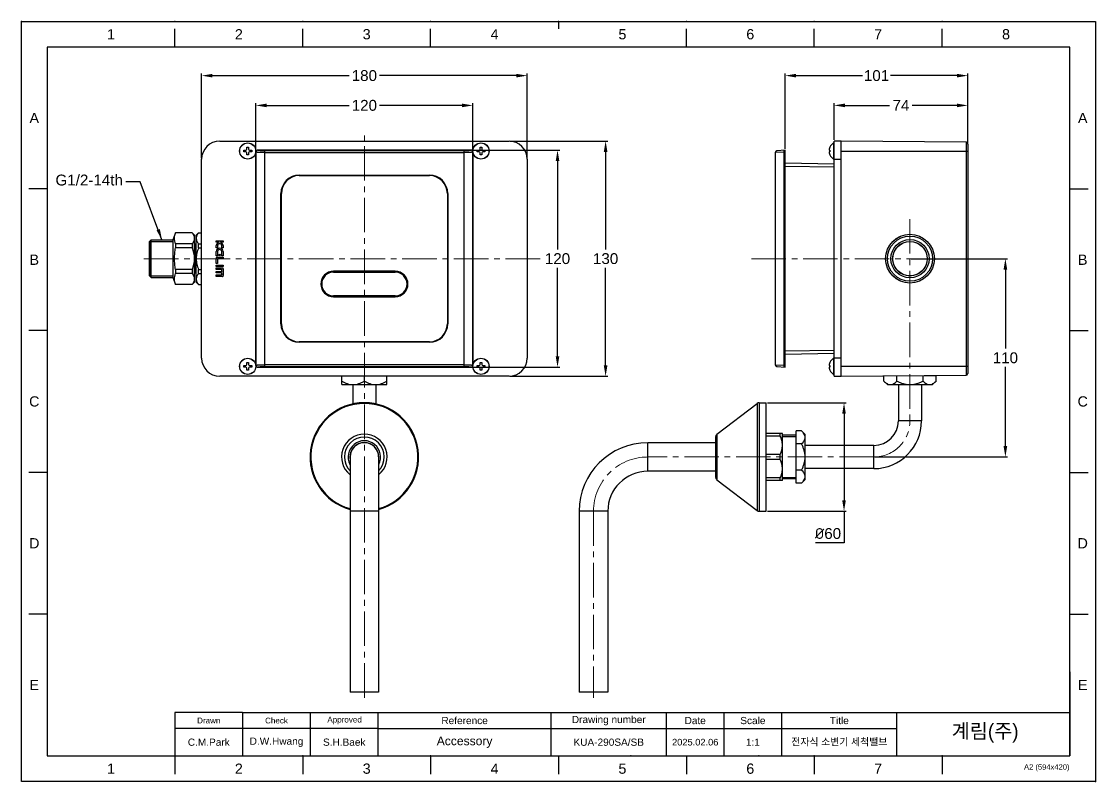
# Model space of a CAD drawing. Header units: millimetres. Extents: x 3319 to 3913, y 1412 to 1832.
import ezdxf

# ---------------------------------------------------------------- set-up
doc = ezdxf.new("R2010")
doc.units = ezdxf.units.MM
doc.linetypes.add('CENTER2', pattern=[28.575, 19.05, -3.175, 3.175, -3.175])
doc.linetypes.add('CENTERX2', pattern=[20.32, 12.7, -2.54, 2.54, -2.54])
doc.layers.add('Cneter', color=1, linetype='CENTER2', lineweight=13)
doc.layers.add('TEXT', color=2, linetype='Continuous', lineweight=13)
for name, color, linetype in [('DIM', 3, 'Continuous'), ('FORM', 7, 'Continuous'), ('MEMBER', 7, 'Continuous')]:
    doc.layers.add(name, color=color, linetype=linetype)
doc.styles.get("Standard").update_dxf_attribs({"font": 'arial.ttf'})
doc.dimstyles.new('ISO-25', dxfattribs={"dimtxt": 6, "dimasz": 6, "dimexe": 1.25, "dimexo": 0.625, "dimgap": 2, "dimtad": 1, "dimtih": 1, "dimtoh": 1, "dimdec": 1, "dimdsep": 46, "dimtxsty": 'Standard', "dimcen": 0, "dimclrd": 3, "dimclre": 3, "dimclrt": 4, "dimadec": 0, "dimazin": 0, "dimtfac": 1, "dimtdec": 1, "dimtmove": 0, "dimatfit": 3, "dimfxl": 1, "dimarcsym": 0})

# ---------------------------------------------------------------- blocks, each defined once
blk = doc.blocks.new('*D38')
at = {"layer": 'Defpoints', "color": 0, "transparency": 16777216}
for p in [(3418.26, 1802.56), (3418.26, 1756.42), (3598.26, 1756.42)]:
    blk.add_point(p, dxfattribs=at)
at = {"layer": 'DIM', "color": 3, "lineweight": -2, "transparency": 16777216}
for p, q in [((3418.26, 1757.05), (3418.26, 1803.81)), ((3424.26, 1802.56), (3499.93, 1802.56)), ((3592.26, 1802.56), (3516.6, 1802.56)), ((3598.26, 1757.05), (3598.26, 1803.81))]:
    blk.add_line(p, q, dxfattribs=at)
at = {"layer": 'DIM', "color": 3, "transparency": 16777216}
for points in [[(3424.26, 1803.56), (3424.26, 1801.56), (3418.26, 1802.56)], [(3592.26, 1803.56), (3592.26, 1801.56), (3598.26, 1802.56)]]:
    blk.add_solid(points, dxfattribs=at)
at = {"layer": 'DIM', "color": 4, "transparency": 16777216, "insert": (3508.26, 1802.56), "char_height": 6, "attachment_point": 5}
blk.add_mtext('180', dxfattribs=at)
blk = doc.blocks.new('*D39')
at = {"layer": 'Defpoints', "color": 0, "transparency": 16777216}
for p in [(3588.26, 1766.42), (3588.26, 1636.42), (3641.68, 1636.42)]:
    blk.add_point(p, dxfattribs=at)
at = {"layer": 'DIM', "color": 3, "lineweight": -2, "transparency": 16777216}
for p, q in [((3588.89, 1766.42), (3642.93, 1766.42)), ((3641.68, 1760.42), (3641.68, 1706.49)), ((3641.68, 1642.42), (3641.68, 1696.36)), ((3588.89, 1636.42), (3642.93, 1636.42))]:
    blk.add_line(p, q, dxfattribs=at)
at = {"layer": 'DIM', "color": 3, "transparency": 16777216}
for points in [[(3640.68, 1760.42), (3642.68, 1760.42), (3641.68, 1766.42)], [(3640.68, 1642.42), (3642.68, 1642.42), (3641.68, 1636.42)]]:
    blk.add_solid(points, dxfattribs=at)
at = {"layer": 'DIM', "color": 4, "transparency": 16777216, "insert": (3641.68, 1701.42), "char_height": 6, "attachment_point": 5}
blk.add_mtext('130', dxfattribs=at)
blk = doc.blocks.new('*D40')
at = {"layer": 'Defpoints', "color": 0, "transparency": 16777216}
for p in [(3567.26, 1761.42), (3567.26, 1641.42), (3615.08, 1641.42)]:
    blk.add_point(p, dxfattribs=at)
at = {"layer": 'DIM', "color": 3, "lineweight": -2, "transparency": 16777216}
for p, q in [((3567.88, 1761.42), (3616.33, 1761.42)), ((3615.08, 1755.42), (3615.08, 1706.49)), ((3615.08, 1647.42), (3615.08, 1696.36)), ((3567.88, 1641.42), (3616.33, 1641.42))]:
    blk.add_line(p, q, dxfattribs=at)
at = {"layer": 'DIM', "color": 3, "transparency": 16777216}
for points in [[(3614.08, 1755.42), (3616.08, 1755.42), (3615.08, 1761.42)], [(3614.08, 1647.42), (3616.08, 1647.42), (3615.08, 1641.42)]]:
    blk.add_solid(points, dxfattribs=at)
at = {"layer": 'DIM', "color": 4, "transparency": 16777216, "insert": (3615.08, 1701.42), "char_height": 6, "attachment_point": 5}
blk.add_mtext('120', dxfattribs=at)
blk = doc.blocks.new('*D41')
at = {"layer": 'Defpoints', "color": 0, "transparency": 16777216}
for p in [(3809.99, 1701.42), (3789.99, 1591.82), (3862.74, 1591.82)]:
    blk.add_point(p, dxfattribs=at)
at = {"layer": 'DIM', "color": 3, "lineweight": -2, "transparency": 16777216}
for p, q in [((3810.61, 1701.42), (3863.99, 1701.42)), ((3862.74, 1695.42), (3862.74, 1651.69)), ((3862.74, 1597.82), (3862.74, 1641.56)), ((3790.61, 1591.82), (3863.99, 1591.82))]:
    blk.add_line(p, q, dxfattribs=at)
at = {"layer": 'DIM', "color": 3, "transparency": 16777216}
for points in [[(3861.74, 1695.42), (3863.74, 1695.42), (3862.74, 1701.42)], [(3861.74, 1597.82), (3863.74, 1597.82), (3862.74, 1591.82)]]:
    blk.add_solid(points, dxfattribs=at)
at = {"layer": 'DIM', "color": 4, "transparency": 16777216, "insert": (3862.74, 1646.62), "char_height": 6, "attachment_point": 5}
blk.add_mtext('110', dxfattribs=at)
blk = doc.blocks.new('*D42')
at = {"layer": 'Defpoints', "color": 0, "transparency": 16777216}
for p in [(3448.26, 1786.12), (3448.26, 1701.42), (3568.25, 1701.42)]:
    blk.add_point(p, dxfattribs=at)
at = {"layer": 'DIM', "color": 3, "lineweight": -2, "transparency": 16777216}
for p, q in [((3448.26, 1702.05), (3448.26, 1787.37)), ((3454.26, 1786.12), (3499.92, 1786.12)), ((3562.25, 1786.12), (3516.59, 1786.12)), ((3568.25, 1702.05), (3568.25, 1787.37))]:
    blk.add_line(p, q, dxfattribs=at)
at = {"layer": 'DIM', "color": 3, "transparency": 16777216}
for points in [[(3454.26, 1787.12), (3454.26, 1785.12), (3448.26, 1786.12)], [(3562.25, 1787.12), (3562.25, 1785.12), (3568.25, 1786.12)]]:
    blk.add_solid(points, dxfattribs=at)
at = {"layer": 'DIM', "color": 4, "transparency": 16777216, "insert": (3508.26, 1786.12), "char_height": 6, "attachment_point": 5}
blk.add_mtext('120', dxfattribs=at)
blk = doc.blocks.new('*D43')
at = {"layer": 'Defpoints', "color": 0, "transparency": 16777216}
for p in [(3730.49, 1621.82), (3730.49, 1561.82), (3773.52, 1561.82)]:
    blk.add_point(p, dxfattribs=at)
at = {"layer": 'DIM', "color": 3, "lineweight": -2, "transparency": 16777216}
for p, q in [((3731.11, 1621.82), (3774.77, 1621.82)), ((3773.52, 1615.82), (3773.52, 1567.82)), ((3731.11, 1561.82), (3774.77, 1561.82)), ((3773.52, 1561.82), (3773.52, 1544.43)), ((3773.52, 1544.43), (3757.79, 1544.43))]:
    blk.add_line(p, q, dxfattribs=at)
at = {"layer": 'DIM', "color": 3, "transparency": 16777216}
for points in [[(3772.52, 1615.82), (3774.52, 1615.82), (3773.52, 1621.82)], [(3772.52, 1567.82), (3774.52, 1567.82), (3773.52, 1561.82)]]:
    blk.add_solid(points, dxfattribs=at)
at = {"layer": 'DIM', "color": 4, "transparency": 16777216, "insert": (3764.65, 1549.49), "char_height": 6, "attachment_point": 5}
blk.add_mtext('{\\fISOCPEUR|b0|i0|c0|p34;%%C}60', dxfattribs=at)
blk = doc.blocks.new('*D36')
at = {"layer": 'Defpoints', "color": 0, "transparency": 16777216}
for p in [(3841.99, 1786.12), (3767.99, 1766.42), (3841.99, 1764.82)]:
    blk.add_point(p, dxfattribs=at)
at = {"layer": 'DIM', "color": 3, "lineweight": -2, "transparency": 16777216}
for p, q in [((3767.99, 1767.05), (3767.99, 1787.37)), ((3773.99, 1786.12), (3798.73, 1786.12)), ((3835.99, 1786.12), (3811.25, 1786.12)), ((3841.99, 1765.45), (3841.99, 1787.37))]:
    blk.add_line(p, q, dxfattribs=at)
at = {"layer": 'DIM', "color": 3, "transparency": 16777216}
for points in [[(3773.99, 1787.12), (3773.99, 1785.12), (3767.99, 1786.12)], [(3835.99, 1787.12), (3835.99, 1785.12), (3841.99, 1786.12)]]:
    blk.add_solid(points, dxfattribs=at)
at = {"layer": 'DIM', "color": 4, "transparency": 16777216, "insert": (3804.99, 1786.12), "char_height": 6, "attachment_point": 5}
blk.add_mtext('74', dxfattribs=at)
blk = doc.blocks.new('*D37')
at = {"layer": 'Defpoints', "color": 0, "transparency": 16777216}
for p in [(3740.99, 1802.56), (3841.99, 1765.45), (3740.99, 1761.42)]:
    blk.add_point(p, dxfattribs=at)
at = {"layer": 'DIM', "color": 3, "lineweight": -2, "transparency": 16777216}
for p, q in [((3740.99, 1762.05), (3740.99, 1803.81)), ((3746.99, 1802.56), (3783.72, 1802.56)), ((3835.99, 1802.56), (3799.26, 1802.56)), ((3841.99, 1766.07), (3841.99, 1803.81))]:
    blk.add_line(p, q, dxfattribs=at)
at = {"layer": 'DIM', "color": 3, "transparency": 16777216}
for points in [[(3746.99, 1803.56), (3746.99, 1801.56), (3740.99, 1802.56)], [(3835.99, 1803.56), (3835.99, 1801.56), (3841.99, 1802.56)]]:
    blk.add_solid(points, dxfattribs=at)
at = {"layer": 'DIM', "color": 4, "transparency": 16777216, "insert": (3791.49, 1802.56), "char_height": 6, "attachment_point": 5}
blk.add_mtext('101', dxfattribs=at)

msp = doc.modelspace()

# ---------------------------------------------------------------- linework, layer by layer
at = {"color": 7, "linetype": 'Continuous'}
for p, q in [((3428.26, 1766.42), (3588.26, 1766.42)), ((3767.99, 1636.42), (3767.99, 1766.42)), ((3771.99, 1766.35), (3767.99, 1766.42)), ((3771.99, 1636.42), (3771.99, 1766.42)), ((3841, 1765.82), (3771.99, 1766.42)), ((3841, 1765.82), (3841, 1637.02)), ((3841.99, 1764.82), (3841.99, 1638.02)), ((3448.26, 1642.42), (3448.26, 1760.42)), ((3448.27, 1760.37), (3448.26, 1760.42)), ((3448.27, 1760.37), (3448.27, 1642.48)), ((3449.27, 1761.37), (3449.27, 1761.42)), ((3567.26, 1761.42), (3449.27, 1761.42)), ((3453.27, 1641.82), (3453.27, 1761.02)), ((3563.25, 1761.02), (3453.27, 1761.02)), ((3453.27, 1760.03), (3563.25, 1760.03)), ((3563.25, 1761.02), (3563.25, 1641.82)), ((3567.26, 1761.42), (3567.26, 1761.37)), ((3568.26, 1760.42), (3568.25, 1760.37)), ((3568.25, 1642.48), (3568.25, 1760.37)), ((3568.26, 1760.42), (3568.26, 1642.42)), ((3740.4, 1760.37), (3735.49, 1760.03)), ((3735.49, 1760.03), (3735.49, 1642.82)), ((3740.99, 1761.42), (3736.4, 1761.02)), ((3740.99, 1760.42), (3740.4, 1760.37)), ((3740.4, 1642.48), (3740.4, 1760.37)), ((3740.99, 1641.42), (3740.99, 1761.42)), ((3771.99, 1760.92), (3841.99, 1760.92)), ((3418.26, 1646.42), (3418.26, 1756.42)), ((3598.26, 1756.42), (3598.26, 1646.42)), ((3740.99, 1754.37), (3767.99, 1753.9)), ((3767.99, 1751.9), (3740.99, 1752.37)), ((3767.99, 1756.42), (3771.99, 1756.42)), ((3472.26, 1747.52), (3472.26, 1747.55)), ((3472.26, 1747.55), (3544.26, 1747.55)), ((3472.26, 1747.52), (3544.26, 1747.52)), ((3544.26, 1747.55), (3544.26, 1747.52)), ((3462.13, 1665.42), (3462.13, 1737.42)), ((3462.13, 1737.42), (3462.16, 1737.42)), ((3462.16, 1665.42), (3462.16, 1737.42)), ((3554.36, 1737.42), (3554.36, 1665.42)), ((3554.36, 1737.42), (3554.4, 1737.42)), ((3554.4, 1737.42), (3554.4, 1665.42)), ((3426.27, 1710.5), (3426.27, 1711.24)), ((3426.27, 1711.24), (3430.26, 1711.24)), ((3430.26, 1711.24), (3430.26, 1710.5)), ((3427.99, 1710.5), (3426.27, 1710.5)), ((3426.27, 1707.46), (3426.27, 1708.66)), ((3427.12, 1707.46), (3426.27, 1707.46)), ((3426.27, 1703.01), (3426.27, 1705.37)), ((3427.12, 1708.6), (3427.12, 1707.46)), ((3427.12, 1705.34), (3427.12, 1703.01)), ((3430.26, 1710.5), (3428.54, 1710.5)), ((3429.41, 1707.46), (3429.41, 1708.6)), ((3430.26, 1707.46), (3429.41, 1707.46)), ((3429.41, 1703.01), (3429.41, 1705.34)), ((3430.26, 1708.66), (3430.26, 1707.46)), ((3430.26, 1705.37), (3430.26, 1703.01)), ((3427.12, 1703.01), (3426.27, 1703.01)), ((3426.27, 1698.7), (3426.27, 1701.56)), ((3427.06, 1698.7), (3426.27, 1698.7)), ((3426.96, 1702.25), (3430.26, 1702.25)), ((3427.06, 1701.45), (3427.06, 1698.7)), ((3430.26, 1701.45), (3427.06, 1701.45)), ((3430.26, 1703.01), (3429.41, 1703.01)), ((3430.26, 1702.25), (3430.26, 1701.45)), ((3426.27, 1697.13), (3426.27, 1697.88)), ((3426.27, 1697.88), (3430.26, 1697.88)), ((3430.26, 1697.13), (3426.27, 1697.13)), ((3426.27, 1695.46), (3426.27, 1696.3)), ((3426.27, 1696.3), (3429.8, 1696.3)), ((3429.3, 1695.46), (3426.27, 1695.46)), ((3426.27, 1693.55), (3426.27, 1694.39)), ((3426.27, 1694.39), (3429.3, 1694.39)), ((3429.3, 1693.55), (3426.27, 1693.55)), ((3429.48, 1694.58), (3429.48, 1695.27)), ((3429.48, 1692.63), (3429.48, 1693.37)), ((3430.26, 1697.88), (3430.26, 1697.13)), ((3430.26, 1695.84), (3430.26, 1692.07)), ((3491.26, 1694.01), (3491.26, 1694.32)), ((3491.26, 1694.32), (3525.26, 1694.32)), ((3525.26, 1694.31), (3491.26, 1694.31)), ((3491.26, 1694.01), (3525.26, 1694.01)), ((3525.26, 1694.32), (3525.26, 1694.01)), ((3426.27, 1691.6), (3426.27, 1692.44)), ((3426.27, 1692.44), (3429.3, 1692.44)), ((3429.8, 1691.6), (3426.27, 1691.6)), ((3491.26, 1680.52), (3491.26, 1680.83)), ((3525.26, 1680.83), (3491.26, 1680.83)), ((3491.26, 1680.53), (3525.26, 1680.53)), ((3525.26, 1680.52), (3491.26, 1680.52)), ((3525.26, 1680.83), (3525.26, 1680.52)), ((3462.16, 1665.42), (3462.13, 1665.42)), ((3554.4, 1665.42), (3554.36, 1665.42)), ((3472.26, 1655.29), (3472.26, 1655.32)), ((3544.26, 1655.32), (3472.26, 1655.32)), ((3544.26, 1655.29), (3472.26, 1655.29)), ((3544.26, 1655.32), (3544.26, 1655.29)), ((3740.99, 1650.47), (3767.99, 1650.95)), ((3767.99, 1648.95), (3740.99, 1648.48)), ((3771.99, 1646.42), (3767.99, 1646.42)), ((3448.26, 1642.42), (3448.27, 1642.48)), ((3449.27, 1641.42), (3449.27, 1641.48)), ((3449.27, 1641.42), (3567.26, 1641.42)), ((3563.25, 1642.82), (3453.27, 1642.82)), ((3453.27, 1641.82), (3563.25, 1641.82)), ((3567.26, 1641.48), (3567.26, 1641.42)), ((3568.25, 1642.48), (3568.26, 1642.42)), ((3735.49, 1642.82), (3740.4, 1642.48)), ((3736.4, 1641.82), (3740.99, 1641.42)), ((3740.4, 1642.48), (3740.99, 1642.42)), ((3841.99, 1641.92), (3771.99, 1641.92)), ((3588.26, 1636.42), (3428.26, 1636.42)), ((3767.99, 1636.42), (3771.99, 1636.49)), ((3771.99, 1636.42), (3841, 1637.02))]:
    msp.add_line(p, q, dxfattribs=at)
for centre, radius in [((3809.99, 1701.42), 13.5), ((3809.99, 1701.42), 13.48), ((3809.99, 1701.42), 12.48), ((3809.99, 1701.42), 10.58), ((3809.99, 1701.42), 9.58), ((3809.99, 1701.42), 9.5), ((3428.28, 1703.47), 0.461)]:
    msp.add_circle(centre, radius, dxfattribs=at)
for centre, radius, start, end in [((3428.26, 1756.42), 10, 90, 180), ((3588.26, 1756.42), 10, 0, 90), ((3840.99, 1764.82), 1, 0, 89.5), ((3736.49, 1760.03), 1, 95, 180), ((3472.26, 1737.42), 10.13, 90, 180), ((3472.26, 1737.42), 10.1, 90, 180), ((3544.26, 1737.42), 10.13, 0, 90), ((3544.26, 1737.42), 10.1, 0, 90), ((3428.27, 1708.52), 2, 98.05857, 175.97307), ((3428.26, 1705.23), 2, 90.00491, 176.01102), ((3428.26, 1708.52), 1.15, 4.03009, 175.96995), ((3428.26, 1705.26), 1.15, 3.95309, 176.04696), ((3428.26, 1705.23), 2, 3.93663, 90.01288), ((3428.26, 1708.52), 2, 3.97404, 81.95414), ((3429.8, 1695.83), 0.465, 45.55527, 90.00918), ((3491.26, 1687.42), 6.9, 90, 270), ((3491.26, 1687.42), 6.89, 90, 270), ((3491.26, 1687.42), 6.59, 90, 270), ((3525.26, 1687.42), 6.9, 270, 90), ((3525.26, 1687.42), 6.89, 270, 90), ((3525.26, 1687.42), 6.59, 270, 90), ((3472.26, 1665.42), 10.13, 180, 270), ((3472.26, 1665.42), 10.1, 180, 270), ((3544.26, 1665.42), 10.13, 270, 0), ((3544.26, 1665.42), 10.1, 270, 0), ((3428.26, 1646.42), 10, 180, 270), ((3588.26, 1646.42), 10, 270, 0), ((3736.49, 1642.82), 1, 180, 265), ((3840.99, 1638.02), 1, 270.5, 0)]:
    msp.add_arc(centre, radius, start, end, dxfattribs=at)
for centre, major_axis, start_param, end_param in [((3449.26, 1760.42), (0.196, -0.985), 2.945425, 4.5147), ((3567.26, 1760.42), (0.196, 0.985), -1.373108, 0.196167), ((3449.26, 1642.43), (-0.196, -0.985), -1.373108, 0.196167), ((3567.26, 1642.43), (-0.196, 0.985), 2.945425, 4.5147)]:
    msp.add_ellipse(centre, major_axis=major_axis, ratio=0.996044, start_param=start_param, end_param=end_param, dxfattribs=at)
for points, knots in [([(3449.27, 1761.37), (3449.15, 1761.37), (3448.89, 1761.32), (3448.55, 1761.09), (3448.32, 1760.75), (3448.27, 1760.49), (3448.27, 1760.37)], [0, 0, 0, 0, 0.240484, 0.500596, 0.760332, 1, 1, 1, 1]), ([(3453.27, 1760.03), (3452.95, 1760.03), (3452.32, 1760.03), (3451.4, 1760.05), (3450.56, 1760.08), (3449.81, 1760.12), (3449.27, 1760.16), (3448.91, 1760.2), (3448.7, 1760.23), (3448.53, 1760.26), (3448.4, 1760.3), (3448.32, 1760.32), (3448.28, 1760.35), (3448.27, 1760.37)], [0, 0, 0, 0, 0.191712, 0.375935, 0.546284, 0.696372, 0.819906, 0.87045, 0.913053, 0.947428, 0.973318, 0.990618, 1, 1, 1, 1]), ([(3453.27, 1761.02), (3453.02, 1761.02), (3452.51, 1761.03), (3451.77, 1761.04), (3451.09, 1761.08), (3450.5, 1761.12), (3450, 1761.17), (3449.67, 1761.22), (3449.47, 1761.26), (3449.37, 1761.29), (3449.3, 1761.32), (3449.27, 1761.35), (3449.27, 1761.37)], [0, 0, 0, 0, 0.191484, 0.375855, 0.545907, 0.695457, 0.818926, 0.911853, 0.946037, 0.971873, 0.989497, 1, 1, 1, 1]), ([(3567.26, 1761.37), (3567.26, 1761.35), (3567.23, 1761.32), (3567.16, 1761.29), (3567.06, 1761.26), (3566.86, 1761.22), (3566.52, 1761.17), (3566.03, 1761.12), (3565.44, 1761.08), (3564.76, 1761.04), (3564.02, 1761.03), (3563.51, 1761.02), (3563.25, 1761.02)], [0, 0, 0, 0, 0.010503, 0.028127, 0.053963, 0.088146, 0.181074, 0.304543, 0.454093, 0.624146, 0.808516, 1, 1, 1, 1]), ([(3568.25, 1760.37), (3568.25, 1760.35), (3568.21, 1760.32), (3568.13, 1760.3), (3568, 1760.26), (3567.83, 1760.23), (3567.62, 1760.2), (3567.26, 1760.16), (3566.71, 1760.12), (3565.97, 1760.08), (3565.12, 1760.05), (3564.21, 1760.03), (3563.58, 1760.03), (3563.25, 1760.03)], [0, 0, 0, 0, 0.009382, 0.026682, 0.052572, 0.086947, 0.12955, 0.180094, 0.303628, 0.453716, 0.624065, 0.808288, 1, 1, 1, 1]), ([(3568.25, 1760.37), (3568.25, 1760.49), (3568.2, 1760.75), (3567.98, 1761.09), (3567.64, 1761.32), (3567.38, 1761.37), (3567.25, 1761.37)], [0, 0, 0, 0, 0.239668, 0.499404, 0.759516, 1, 1, 1, 1]), ([(3740.4, 1760.37), (3740.4, 1760.43), (3740.39, 1760.55), (3740.37, 1760.73), (3740.36, 1760.91), (3740.35, 1761.06), (3740.34, 1761.18), (3740.33, 1761.25), (3740.33, 1761.29), (3740.33, 1761.32), (3740.33, 1761.35), (3740.33, 1761.36), (3740.33, 1761.37), (3740.33, 1761.37)], [0, 0, 0, 0, 0.182131, 0.36802, 0.546966, 0.706802, 0.836282, 0.887666, 0.929355, 0.960951, 0.982838, 0.995614, 1, 1, 1, 1]), ([(3448.27, 1642.48), (3448.28, 1642.49), (3448.32, 1642.52), (3448.4, 1642.55), (3448.53, 1642.58), (3448.7, 1642.61), (3448.91, 1642.64), (3449.27, 1642.68), (3449.81, 1642.73), (3450.56, 1642.77), (3451.4, 1642.8), (3452.32, 1642.82), (3452.95, 1642.82), (3453.27, 1642.82)], [0, 0, 0, 0, 0.009382, 0.026682, 0.052572, 0.086947, 0.12955, 0.180094, 0.303628, 0.453716, 0.624065, 0.808288, 1, 1, 1, 1]), ([(3448.27, 1642.48), (3448.27, 1642.35), (3448.32, 1642.09), (3448.55, 1641.75), (3448.89, 1641.53), (3449.15, 1641.48), (3449.27, 1641.48)], [0, 0, 0, 0, 0.239668, 0.499404, 0.759516, 1, 1, 1, 1]), ([(3449.27, 1641.48), (3449.27, 1641.49), (3449.3, 1641.52), (3449.37, 1641.55), (3449.47, 1641.58), (3449.67, 1641.63), (3450, 1641.68), (3450.5, 1641.73), (3451.09, 1641.77), (3451.77, 1641.8), (3452.51, 1641.82), (3453.02, 1641.82), (3453.27, 1641.82)], [0, 0, 0, 0, 0.010503, 0.028127, 0.053963, 0.088146, 0.181074, 0.304543, 0.454093, 0.624146, 0.808516, 1, 1, 1, 1]), ([(3563.25, 1642.82), (3563.58, 1642.82), (3564.21, 1642.82), (3565.12, 1642.8), (3565.97, 1642.77), (3566.71, 1642.73), (3567.26, 1642.68), (3567.62, 1642.64), (3567.83, 1642.61), (3568, 1642.58), (3568.13, 1642.55), (3568.21, 1642.52), (3568.25, 1642.49), (3568.25, 1642.48)], [0, 0, 0, 0, 0.191712, 0.375935, 0.546284, 0.696372, 0.819906, 0.87045, 0.913053, 0.947428, 0.973318, 0.990618, 1, 1, 1, 1]), ([(3563.25, 1641.82), (3563.51, 1641.82), (3564.02, 1641.82), (3564.76, 1641.8), (3565.44, 1641.77), (3566.03, 1641.73), (3566.52, 1641.68), (3566.86, 1641.63), (3567.06, 1641.58), (3567.16, 1641.55), (3567.23, 1641.52), (3567.26, 1641.49), (3567.26, 1641.48)], [0, 0, 0, 0, 0.191484, 0.375855, 0.545907, 0.695457, 0.818926, 0.911853, 0.946037, 0.971873, 0.989497, 1, 1, 1, 1]), ([(3567.25, 1641.48), (3567.38, 1641.48), (3567.64, 1641.53), (3567.98, 1641.75), (3568.2, 1642.09), (3568.25, 1642.35), (3568.25, 1642.48)], [0, 0, 0, 0, 0.240484, 0.500596, 0.760332, 1, 1, 1, 1]), ([(3740.33, 1641.48), (3740.33, 1641.48), (3740.33, 1641.49), (3740.33, 1641.5), (3740.33, 1641.52), (3740.33, 1641.55), (3740.33, 1641.6), (3740.34, 1641.67), (3740.35, 1641.78), (3740.36, 1641.94), (3740.37, 1642.11), (3740.39, 1642.29), (3740.4, 1642.42), (3740.4, 1642.48)], [0, 0, 0, 0, 0.004386, 0.017162, 0.039049, 0.070645, 0.112334, 0.163718, 0.293198, 0.453034, 0.63198, 0.817869, 1, 1, 1, 1])]:
    msp.add_open_spline(points, degree=3, knots=knots, dxfattribs=at)
for points in [[(3426.47, 1702.05), (3426.34, 1701.92), (3426.27, 1701.75), (3426.27, 1701.56)], [(3426.96, 1702.25), (3426.78, 1702.25), (3426.6, 1702.18), (3426.47, 1702.05)], [(3429.3, 1695.46), (3429.35, 1695.46), (3429.39, 1695.44), (3429.43, 1695.4)], [(3429.43, 1694.44), (3429.39, 1694.41), (3429.35, 1694.39), (3429.3, 1694.39)], [(3429.3, 1693.55), (3429.35, 1693.55), (3429.39, 1693.53), (3429.43, 1693.5)], [(3429.43, 1695.4), (3429.46, 1695.37), (3429.48, 1695.32), (3429.48, 1695.27)], [(3429.48, 1694.58), (3429.48, 1694.53), (3429.46, 1694.48), (3429.43, 1694.44)], [(3429.43, 1693.5), (3429.46, 1693.46), (3429.48, 1693.42), (3429.48, 1693.37)], [(3430.26, 1695.84), (3430.26, 1695.96), (3430.21, 1696.08), (3430.12, 1696.16)], [(3429.43, 1692.5), (3429.39, 1692.46), (3429.35, 1692.44), (3429.3, 1692.44)], [(3429.48, 1692.63), (3429.48, 1692.58), (3429.46, 1692.53), (3429.43, 1692.5)], [(3429.8, 1691.6), (3429.92, 1691.6), (3430.04, 1691.65), (3430.12, 1691.74)], [(3430.12, 1691.74), (3430.21, 1691.83), (3430.26, 1691.94), (3430.26, 1692.07)]]:
    msp.add_open_spline(points, degree=3, dxfattribs=at)
at = {"layer": 'Cneter'}
for p, q in [((3508.26, 1458.82), (3508.26, 1769.42)), ((3809.99, 1723.25), (3809.99, 1611.82)), ((3386.36, 1701.42), (3606.91, 1701.42)), ((3722.34, 1701.42), (3810.61, 1701.42)), ((3789.99, 1591.82), (3664.99, 1591.82)), ((3634.99, 1561.82), (3634.99, 1458.82))]:
    msp.add_line(p, q, dxfattribs=at)
for centre, radius, start, end in [((3789.99, 1611.82), 20, 270, 0), ((3664.99, 1561.82), 30, 90, 180)]:
    msp.add_arc(centre, radius, start, end, dxfattribs=at)
at = {"layer": 'FORM'}
for p, q in [((3615.62, 1832.49), (3615.62, 1828.35)), ((3403.5, 1818.35), (3403.5, 1828.35)), ((3474.21, 1818.35), (3474.21, 1828.35)), ((3544.92, 1818.35), (3544.92, 1828.35)), ((3686.33, 1818.35), (3686.33, 1828.35)), ((3757.04, 1818.35), (3757.04, 1828.35)), ((3827.75, 1818.35), (3827.75, 1828.35)), ((3898.45, 1818.35), (3332.8, 1818.35)), ((3332.8, 1818.35), (3332.8, 1426.63)), ((3898.45, 1426.63), (3898.45, 1818.35)), ((3332.8, 1740.01), (3322.8, 1740.01)), ((3898.45, 1740.01), (3908.45, 1740.01)), ((3332.8, 1661.66), (3322.8, 1661.66)), ((3898.45, 1661.66), (3908.45, 1661.66)), ((3332.8, 1583.32), (3322.8, 1583.32)), ((3898.45, 1583.32), (3908.45, 1583.32)), ((3332.8, 1504.98), (3322.8, 1504.98)), ((3898.45, 1504.98), (3908.45, 1504.98)), ((3898.45, 1473.11), (3898.45, 1441.63)), ((3440.96, 1450.54), (3403.5, 1450.54)), ((3403.5, 1450.54), (3403.5, 1426.63)), ((3440.96, 1450.54), (3898.45, 1450.54)), ((3440.96, 1450.54), (3440.96, 1426.63)), ((3478.42, 1426.63), (3478.42, 1450.54)), ((3515.88, 1426.63), (3515.88, 1450.54)), ((3611.52, 1426.63), (3611.52, 1450.54)), ((3675.29, 1426.63), (3675.29, 1450.54)), ((3675.29, 1426.63), (3675.29, 1450.54)), ((3707.17, 1426.63), (3707.17, 1450.54)), ((3739.05, 1426.63), (3739.05, 1450.54)), ((3802.81, 1426.63), (3802.81, 1450.54)), ((3898.45, 1450.54), (3898.45, 1426.63)), ((3403.5, 1442.57), (3403.5, 1426.63)), ((3440.96, 1441.78), (3403.5, 1441.78)), ((3515.88, 1441.78), (3440.96, 1441.78)), ((3515.88, 1441.78), (3802.81, 1441.78)), ((3332.8, 1426.63), (3898.45, 1426.63)), ((3403.5, 1426.63), (3403.5, 1416.63)), ((3403.5, 1426.63), (3898.45, 1426.63)), ((3474.21, 1426.63), (3474.21, 1416.63)), ((3474.95, 1426.63), (3587.95, 1426.63)), ((3544.92, 1426.63), (3544.92, 1416.63)), ((3615.62, 1426.63), (3615.62, 1416.63)), ((3686.33, 1426.63), (3686.33, 1416.63)), ((3757.04, 1426.63), (3757.04, 1416.63)), ((3827.75, 1426.63), (3827.75, 1416.63)), ((3898.45, 1412.49), (3898.45, 1412.49))]:
    msp.add_line(p, q, dxfattribs=at)
msp.add_lwpolyline([(3318.65, 1832.49), (3912.59, 1832.49), (3912.59, 1412.49), (3318.65, 1412.49)], close=True, dxfattribs=at)
for p in [(3318.65, 1832.49), (3403.5, 1832.49), (3474.21, 1832.49), (3544.92, 1832.49), (3615.62, 1832.49), (3686.33, 1832.49), (3757.04, 1832.49), (3827.75, 1832.49), (3898.45, 1740.01), (3898.45, 1661.66), (3898.45, 1583.32), (3898.45, 1504.98), (3403.5, 1426.63), (3474.21, 1426.63), (3544.92, 1426.63), (3655.62, 1426.63), (3726.33, 1426.63), (3757.04, 1426.63), (3827.75, 1426.63), (3912.59, 1412.49)]:
    msp.add_point(p, dxfattribs=at)
at = {"layer": 'MEMBER', "color": 7, "linetype": 'Continuous'}
for p, q in [((3767.69, 1765.35), (3767.69, 1756.49)), ((3441.56, 1760.42), (3441.56, 1761.42)), ((3441.56, 1761.42), (3442.76, 1761.42)), ((3442.76, 1760.42), (3441.56, 1760.42)), ((3443.26, 1761.92), (3443.26, 1763.12)), ((3443.26, 1763.12), (3444.26, 1763.12)), ((3443.26, 1758.72), (3443.26, 1759.92)), ((3444.26, 1758.72), (3443.26, 1758.72)), ((3444.26, 1763.12), (3444.26, 1761.92)), ((3444.26, 1759.92), (3444.26, 1758.72)), ((3444.76, 1761.42), (3445.96, 1761.42)), ((3445.96, 1760.42), (3444.76, 1760.42)), ((3445.96, 1761.42), (3445.96, 1760.42)), ((3570.56, 1760.42), (3570.56, 1761.42)), ((3570.56, 1761.42), (3571.76, 1761.42)), ((3571.76, 1760.42), (3570.56, 1760.42)), ((3572.26, 1761.92), (3572.26, 1763.12)), ((3572.26, 1763.12), (3573.26, 1763.12)), ((3572.26, 1758.72), (3572.26, 1759.92)), ((3573.26, 1758.72), (3572.26, 1758.72)), ((3573.26, 1763.12), (3573.26, 1761.92)), ((3573.26, 1759.92), (3573.26, 1758.72)), ((3573.76, 1761.42), (3574.96, 1761.42)), ((3574.96, 1760.42), (3573.76, 1760.42)), ((3574.96, 1761.42), (3574.96, 1760.42)), ((3765.31, 1761.42), (3765.71, 1761.42)), ((3765.71, 1760.42), (3765.31, 1760.42)), ((3765.68, 1763.12), (3765.71, 1763.12)), ((3765.71, 1758.72), (3765.68, 1758.72)), ((3472.26, 1747.32), (3544.26, 1747.32)), ((3462.36, 1665.42), (3462.36, 1737.42)), ((3554.16, 1737.42), (3554.16, 1665.42)), ((3389.36, 1710.82), (3390.36, 1711.82)), ((3389.36, 1692.02), (3389.36, 1710.82)), ((3389.46, 1710.92), (3389.46, 1691.92)), ((3390.36, 1691.02), (3390.36, 1711.82)), ((3390.36, 1711.82), (3402.36, 1711.82)), ((3403.78, 1715.72), (3402.36, 1711.82)), ((3402.36, 1711.82), (3402.36, 1691.02)), ((3403.78, 1715.72), (3403.78, 1715.66)), ((3413.06, 1715.72), (3403.78, 1715.72)), ((3413.06, 1715.66), (3403.78, 1715.66)), ((3413.06, 1715.66), (3413.06, 1715.72)), ((3414.36, 1714.42), (3413.06, 1715.72)), ((3414.36, 1688.42), (3414.36, 1714.42)), ((3415.06, 1714.22), (3416.56, 1715.72)), ((3415.06, 1714.22), (3415.06, 1688.62)), ((3416.56, 1715.66), (3416.56, 1715.72)), ((3416.56, 1715.72), (3418.26, 1715.72)), ((3416.56, 1715.66), (3418.26, 1715.66)), ((3403.78, 1709.7), (3403.78, 1707.38)), ((3413.06, 1709.7), (3403.78, 1709.7)), ((3413.06, 1707.38), (3403.78, 1707.38)), ((3413.06, 1709.7), (3413.06, 1707.38)), ((3414.36, 1709.22), (3414.56, 1709.42)), ((3414.56, 1693.42), (3414.56, 1709.42)), ((3415.06, 1709.42), (3414.56, 1709.42)), ((3416.56, 1707.38), (3416.56, 1709.7)), ((3416.56, 1709.7), (3418.26, 1709.7)), ((3416.56, 1707.38), (3418.26, 1707.38)), ((3403.78, 1695.47), (3403.78, 1693.14)), ((3413.06, 1695.47), (3403.78, 1695.47)), ((3413.06, 1693.14), (3403.78, 1693.14)), ((3413.06, 1695.47), (3413.06, 1693.14)), ((3414.36, 1693.62), (3414.56, 1693.42)), ((3415.06, 1693.42), (3414.56, 1693.42)), ((3416.56, 1693.14), (3416.56, 1695.47)), ((3416.56, 1695.47), (3418.26, 1695.47)), ((3416.56, 1693.14), (3418.26, 1693.14)), ((3525.26, 1694.52), (3491.26, 1694.52)), ((3389.36, 1692.02), (3390.36, 1691.02)), ((3390.36, 1691.02), (3402.36, 1691.02)), ((3402.36, 1691.02), (3403.78, 1687.12)), ((3403.78, 1687.19), (3403.78, 1687.12)), ((3413.06, 1687.19), (3403.78, 1687.19)), ((3413.06, 1687.12), (3403.78, 1687.12)), ((3414.36, 1688.42), (3413.06, 1687.12)), ((3413.06, 1687.12), (3413.06, 1687.19)), ((3415.06, 1688.62), (3416.56, 1687.12)), ((3416.56, 1687.12), (3416.56, 1687.19)), ((3416.56, 1687.19), (3418.26, 1687.19)), ((3416.56, 1687.12), (3418.26, 1687.12)), ((3491.26, 1680.32), (3525.26, 1680.32)), ((3544.26, 1655.52), (3472.26, 1655.52)), ((3767.69, 1646.35), (3767.69, 1637.49)), ((3441.56, 1641.42), (3441.56, 1642.42)), ((3441.56, 1642.42), (3442.76, 1642.42)), ((3442.76, 1641.42), (3441.56, 1641.42)), ((3443.26, 1642.92), (3443.26, 1644.12)), ((3443.26, 1644.12), (3444.26, 1644.12)), ((3443.26, 1639.72), (3443.26, 1640.92)), ((3444.26, 1639.72), (3443.26, 1639.72)), ((3444.26, 1644.12), (3444.26, 1642.92)), ((3444.26, 1640.92), (3444.26, 1639.72)), ((3444.76, 1642.42), (3445.96, 1642.42)), ((3445.96, 1641.42), (3444.76, 1641.42)), ((3445.96, 1642.42), (3445.96, 1641.42)), ((3570.56, 1642.42), (3571.76, 1642.42)), ((3570.56, 1641.42), (3570.56, 1642.42)), ((3571.76, 1641.42), (3570.56, 1641.42)), ((3572.26, 1644.12), (3573.26, 1644.12)), ((3572.26, 1642.92), (3572.26, 1644.12)), ((3572.26, 1639.72), (3572.26, 1640.92)), ((3573.26, 1639.72), (3572.26, 1639.72)), ((3573.26, 1644.12), (3573.26, 1642.92)), ((3573.26, 1640.92), (3573.26, 1639.72)), ((3573.76, 1642.42), (3574.96, 1642.42)), ((3574.96, 1641.42), (3573.76, 1641.42)), ((3574.96, 1642.42), (3574.96, 1641.42)), ((3765.31, 1642.42), (3765.71, 1642.42)), ((3765.71, 1641.42), (3765.31, 1641.42)), ((3765.68, 1644.12), (3765.71, 1644.12)), ((3765.71, 1639.72), (3765.68, 1639.72)), ((3495.76, 1631.82), (3495.76, 1636.42)), ((3508.26, 1633.76), (3508.26, 1636.42)), ((3520.76, 1631.82), (3520.76, 1636.42)), ((3795.56, 1633.76), (3795.56, 1636.63)), ((3797.49, 1631.82), (3795.56, 1633.76)), ((3802.77, 1633.76), (3802.77, 1636.69)), ((3817.21, 1633.76), (3817.21, 1636.82)), ((3817.83, 1636.82), (3824.42, 1636.82)), ((3822.49, 1631.82), (3824.42, 1633.76)), ((3824.42, 1633.76), (3824.42, 1636.82)), ((3495.76, 1631.82), (3520.76, 1631.82)), ((3501.86, 1631.82), (3501.86, 1621.05)), ((3514.66, 1631.82), (3514.66, 1621.05)), ((3797.49, 1631.82), (3822.49, 1631.82)), ((3803.59, 1631.82), (3803.59, 1611.82)), ((3816.39, 1631.82), (3816.39, 1611.82)), ((3726.67, 1621.82), (3726.67, 1561.82)), ((3726.67, 1621.82), (3730.49, 1621.82)), ((3730.49, 1561.82), (3730.49, 1621.82)), ((3703.27, 1604.42), (3725.45, 1621.41)), ((3725.45, 1621.41), (3725.45, 1562.23)), ((3816.39, 1611.82), (3803.59, 1611.82)), ((3703.27, 1604.42), (3703.27, 1579.22)), ((3739.49, 1604.82), (3730.49, 1604.82)), ((3738.24, 1603.38), (3738.24, 1604.82)), ((3739.49, 1578.82), (3739.49, 1604.82)), ((3746.99, 1603.82), (3739.49, 1603.82)), ((3750.06, 1606.26), (3746.99, 1606.26)), ((3746.99, 1577.39), (3746.99, 1606.26)), ((3751.99, 1604.32), (3750.06, 1606.26)), ((3751.99, 1579.32), (3751.99, 1604.32)), ((3664.99, 1583.92), (3664.99, 1599.72)), ((3702.49, 1599.72), (3664.99, 1599.72)), ((3702.49, 1602.84), (3702.49, 1580.81)), ((3738.24, 1603.38), (3730.49, 1603.38)), ((3750.06, 1599.04), (3746.99, 1599.04)), ((3789.99, 1598.22), (3751.99, 1598.22)), ((3789.99, 1585.42), (3789.99, 1598.22)), ((3500.36, 1591.82), (3500.36, 1461.82)), ((3516.16, 1591.82), (3516.16, 1461.82)), ((3738.24, 1593.27), (3730.49, 1593.27)), ((3738.24, 1590.38), (3738.24, 1593.27)), ((3738.24, 1590.38), (3730.49, 1590.38)), ((3702.49, 1583.92), (3664.99, 1583.92)), ((3738.24, 1580.27), (3730.49, 1580.27)), ((3738.24, 1578.82), (3738.24, 1580.27)), ((3750.06, 1584.61), (3746.99, 1584.61)), ((3789.99, 1585.42), (3751.99, 1585.42)), ((3703.27, 1579.22), (3725.45, 1562.23)), ((3739.49, 1578.82), (3730.49, 1578.82)), ((3746.99, 1579.82), (3739.49, 1579.82)), ((3750.06, 1577.39), (3746.99, 1577.39)), ((3751.99, 1579.32), (3750.06, 1577.39)), ((3516.16, 1561.82), (3500.36, 1561.82)), ((3627.09, 1561.82), (3627.09, 1461.82)), ((3642.89, 1561.82), (3627.09, 1561.82)), ((3642.89, 1561.82), (3642.89, 1461.82)), ((3726.67, 1561.82), (3730.49, 1561.82)), ((3516.16, 1461.82), (3500.36, 1461.82)), ((3642.89, 1461.82), (3627.09, 1461.82))]:
    msp.add_line(p, q, dxfattribs=at)
at = {"layer": 'MEMBER', "color": 2, "linetype": 'Continuous'}
for p, q in [((3389.46, 1710.92), (3402.36, 1710.92)), ((3389.46, 1691.92), (3402.36, 1691.92)), ((3739.49, 1603.07), (3746.99, 1603.07)), ((3739.49, 1580.57), (3746.99, 1580.57))]:
    msp.add_line(p, q, dxfattribs=at)
at = {"layer": 'MEMBER', "color": 7, "linetype": 'Continuous'}
for centre, radius in [((3443.76, 1760.92), 4.46), ((3443.76, 1760.92), 4.43), ((3572.76, 1760.92), 4.46), ((3572.76, 1760.92), 4.43), ((3443.76, 1641.92), 4.46), ((3443.76, 1641.92), 4.43), ((3572.76, 1641.92), 4.46), ((3572.76, 1641.92), 4.43)]:
    msp.add_circle(centre, radius, dxfattribs=at)
for centre, radius, start, end in [((3770.37, 1760.92), 5.18, 121.19377, 154.86025), ((3767.79, 1765.18), 0.2, 0, 121.19377), ((3442.76, 1761.92), 0.5, 270, 0), ((3442.76, 1759.92), 0.5, 0, 90), ((3444.76, 1761.92), 0.5, 180, 270), ((3444.76, 1759.92), 0.5, 90, 180), ((3571.76, 1761.92), 0.5, 270, 0), ((3571.76, 1759.92), 0.5, 0, 90), ((3573.76, 1761.92), 0.5, 180, 270), ((3573.76, 1759.92), 0.5, 90, 180), ((3770.37, 1760.92), 5.15, 154.73397, 168.81311), ((3770.37, 1760.92), 5.15, 191.18689, 205.26603), ((3770.37, 1760.92), 4.69, 173.87749, 186.12251), ((3770.37, 1760.92), 5.18, 205.13975, 238.80623), ((3767.79, 1756.66), 0.2, 238.80623, 0), ((3472.26, 1737.42), 9.9, 90, 180), ((3544.26, 1737.42), 9.9, 0, 90), ((3491.26, 1687.42), 7.1, 90, 270), ((3525.26, 1687.42), 7.1, 270, 90), ((3472.26, 1665.42), 9.9, 180, 270), ((3544.26, 1665.42), 9.9, 270, 0), ((3770.37, 1641.92), 5.18, 121.19377, 154.86025), ((3767.79, 1646.18), 0.2, 0, 121.19377), ((3442.76, 1642.92), 0.5, 270, 0), ((3442.76, 1640.92), 0.5, 0, 90), ((3444.76, 1642.92), 0.5, 180, 270), ((3444.76, 1640.92), 0.5, 90, 180), ((3571.76, 1642.92), 0.5, 270, 0), ((3571.76, 1640.92), 0.5, 0, 90), ((3573.76, 1642.92), 0.5, 180, 270), ((3573.76, 1640.92), 0.5, 90, 180), ((3770.37, 1641.92), 5.15, 154.73397, 168.81311), ((3770.37, 1641.92), 5.15, 191.18689, 205.26603), ((3770.37, 1641.92), 4.69, 173.87749, 186.12251), ((3770.37, 1641.92), 5.18, 205.13975, 238.80623), ((3767.79, 1637.66), 0.2, 238.80623, 0), ((3508.26, 1591.82), 30, 285.28387, 254.71614), ((3726.67, 1619.82), 2, 90, 127.45058), ((3508.26, 1591.82), 29.59, 285.49919, 254.50082), ((3789.99, 1611.82), 26.4, 270, 0), ((3789.99, 1611.82), 13.6, 270, 0), ((3508.26, 1591.82), 12.6, 308.89185, 231.10815), ((3704.49, 1602.84), 2, 127.45058, 180), ((3508.26, 1591.82), 11.01, 315.97337, 224.02663), ((3508.26, 1591.82), 8.98, 332.1269, 207.87309), ((3508.26, 1591.82), 7.98, 354.13044, 185.86955), ((3508.26, 1591.82), 7.9, 0, 180), ((3664.99, 1561.82), 37.9, 90, 180), ((3664.99, 1561.82), 22.1, 90, 180), ((3704.49, 1580.81), 2, 180, 232.54942), ((3726.67, 1563.82), 2, 232.54942, 270)]:
    msp.add_arc(centre, radius, start, end, dxfattribs=at)
for points, knots in [([(3765.31, 1761.92), (3765.31, 1761.89), (3765.29, 1761.83), (3765.28, 1761.73), (3765.27, 1761.65), (3765.27, 1761.57), (3765.27, 1761.52), (3765.28, 1761.48), (3765.28, 1761.46), (3765.29, 1761.44), (3765.29, 1761.43), (3765.3, 1761.42), (3765.31, 1761.42), (3765.31, 1761.42)], [0, 0, 0, 0, 0.189909, 0.372705, 0.54126, 0.68885, 0.809859, 0.859164, 0.900651, 0.934397, 0.960953, 0.981793, 1, 1, 1, 1]), ([(3765.31, 1760.42), (3765.31, 1760.42), (3765.3, 1760.42), (3765.29, 1760.41), (3765.29, 1760.4), (3765.28, 1760.38), (3765.28, 1760.36), (3765.27, 1760.33), (3765.27, 1760.27), (3765.27, 1760.2), (3765.28, 1760.11), (3765.29, 1760.02), (3765.31, 1759.95), (3765.31, 1759.92)], [0, 0, 0, 0, 0.018208, 0.039047, 0.065603, 0.09935, 0.140837, 0.190142, 0.31115, 0.45874, 0.627296, 0.810092, 1, 1, 1, 1]), ([(3403.78, 1709.7), (3403.64, 1710.19), (3403.4, 1711.17), (3403.27, 1712.68), (3403.4, 1714.19), (3403.64, 1715.17), (3403.78, 1715.66)], [0, 0, 0, 0, 0.252202, 0.5, 0.747799, 1, 1, 1, 1]), ([(3414.36, 1712.68), (3414.36, 1712.94), (3414.3, 1713.46), (3414.03, 1714.23), (3413.61, 1714.97), (3413.26, 1715.43), (3413.06, 1715.66)], [0, 0, 0, 0, 0.23266, 0.474011, 0.729338, 1, 1, 1, 1]), ([(3413.06, 1709.7), (3413.26, 1709.93), (3413.61, 1710.4), (3414.03, 1711.14), (3414.3, 1711.9), (3414.36, 1712.42), (3414.36, 1712.68)], [0, 0, 0, 0, 0.270639, 0.525965, 0.767336, 1, 1, 1, 1]), ([(3416.56, 1715.66), (3416.37, 1715.43), (3416.02, 1714.97), (3415.6, 1714.23), (3415.33, 1713.46), (3415.23, 1712.68), (3415.33, 1711.9), (3415.6, 1711.14), (3416.02, 1710.4), (3416.37, 1709.93), (3416.56, 1709.7)], [0, 0, 0, 0, 0.135318, 0.262987, 0.38366, 0.5, 0.61634, 0.737013, 0.864682, 1, 1, 1, 1]), ([(3403.78, 1695.47), (3403.63, 1696.45), (3403.4, 1698.43), (3403.27, 1701.42), (3403.4, 1704.41), (3403.63, 1706.39), (3403.78, 1707.38)], [0, 0, 0, 0, 0.250005, 0.5, 0.749995, 1, 1, 1, 1]), ([(3414.36, 1701.42), (3414.36, 1701.93), (3414.3, 1702.96), (3413.95, 1704.97), (3413.46, 1706.44), (3413.06, 1707.38)], [0, 0, 0, 0, 0.250102, 0.500207, 1, 1, 1, 1]), ([(3416.56, 1707.38), (3416.17, 1706.44), (3415.68, 1704.97), (3415.32, 1702.96), (3415.23, 1701.42), (3415.32, 1699.89), (3415.68, 1697.87), (3416.17, 1696.41), (3416.56, 1695.47)], [0, 0, 0, 0, 0.249891, 0.37494, 0.5, 0.625061, 0.75011, 1, 1, 1, 1]), ([(3413.06, 1695.47), (3413.46, 1696.41), (3413.95, 1697.87), (3414.3, 1699.89), (3414.36, 1700.91), (3414.36, 1701.42)], [0, 0, 0, 0, 0.499771, 0.749898, 1, 1, 1, 1]), ([(3403.78, 1687.19), (3403.64, 1687.67), (3403.4, 1688.66), (3403.27, 1690.16), (3403.4, 1691.67), (3403.64, 1692.66), (3403.78, 1693.14)], [0, 0, 0, 0, 0.252202, 0.5, 0.747799, 1, 1, 1, 1]), ([(3414.36, 1690.16), (3414.36, 1690.42), (3414.3, 1690.95), (3414.03, 1691.71), (3413.61, 1692.45), (3413.26, 1692.91), (3413.06, 1693.14)], [0, 0, 0, 0, 0.23266, 0.474011, 0.729338, 1, 1, 1, 1]), ([(3416.56, 1693.14), (3416.37, 1692.91), (3416.02, 1692.45), (3415.6, 1691.71), (3415.33, 1690.95), (3415.23, 1690.16), (3415.33, 1689.38), (3415.6, 1688.62), (3416.02, 1687.88), (3416.37, 1687.42), (3416.56, 1687.19)], [0, 0, 0, 0, 0.135318, 0.262987, 0.38366, 0.5, 0.61634, 0.737013, 0.864682, 1, 1, 1, 1]), ([(3413.06, 1687.19), (3413.26, 1687.42), (3413.61, 1687.88), (3414.03, 1688.62), (3414.3, 1689.38), (3414.36, 1689.91), (3414.36, 1690.16)], [0, 0, 0, 0, 0.270639, 0.525965, 0.767336, 1, 1, 1, 1]), ([(3765.31, 1642.92), (3765.31, 1642.89), (3765.29, 1642.83), (3765.28, 1642.73), (3765.27, 1642.65), (3765.27, 1642.57), (3765.27, 1642.52), (3765.28, 1642.48), (3765.28, 1642.46), (3765.29, 1642.44), (3765.29, 1642.43), (3765.3, 1642.42), (3765.31, 1642.42), (3765.31, 1642.42)], [0, 0, 0, 0, 0.189909, 0.372705, 0.54126, 0.68885, 0.809859, 0.859164, 0.900651, 0.934397, 0.960953, 0.981793, 1, 1, 1, 1]), ([(3765.31, 1641.42), (3765.31, 1641.42), (3765.3, 1641.42), (3765.29, 1641.41), (3765.29, 1641.4), (3765.28, 1641.38), (3765.28, 1641.36), (3765.27, 1641.33), (3765.27, 1641.27), (3765.27, 1641.2), (3765.28, 1641.11), (3765.29, 1641.02), (3765.31, 1640.95), (3765.31, 1640.92)], [0, 0, 0, 0, 0.018208, 0.039047, 0.065603, 0.09935, 0.140837, 0.190142, 0.31115, 0.45874, 0.627296, 0.810092, 1, 1, 1, 1]), ([(3495.76, 1633.76), (3496.25, 1633.48), (3497.23, 1632.96), (3498.78, 1632.33), (3500.38, 1631.92), (3501.47, 1631.82), (3502.01, 1631.82)], [0, 0, 0, 0, 0.25359, 0.504622, 0.753132, 1, 1, 1, 1]), ([(3502.01, 1631.82), (3502.56, 1631.82), (3503.65, 1631.92), (3505.25, 1632.33), (3506.79, 1632.96), (3507.78, 1633.48), (3508.26, 1633.76)], [0, 0, 0, 0, 0.246869, 0.495378, 0.746409, 1, 1, 1, 1]), ([(3508.26, 1633.76), (3508.75, 1633.48), (3509.73, 1632.96), (3511.28, 1632.33), (3512.88, 1631.92), (3513.97, 1631.82), (3514.51, 1631.82)], [0, 0, 0, 0, 0.25359, 0.504622, 0.753132, 1, 1, 1, 1]), ([(3514.51, 1631.82), (3515.06, 1631.82), (3516.15, 1631.92), (3517.75, 1632.33), (3519.29, 1632.96), (3520.28, 1633.48), (3520.76, 1633.76)], [0, 0, 0, 0, 0.246869, 0.495378, 0.746409, 1, 1, 1, 1]), ([(3795.56, 1633.76), (3795.83, 1633.48), (3796.38, 1632.98), (3797.27, 1632.35), (3798.19, 1631.93), (3798.85, 1631.82), (3799.16, 1631.82)], [0, 0, 0, 0, 0.276078, 0.534137, 0.773539, 1, 1, 1, 1]), ([(3799.16, 1631.82), (3799.48, 1631.82), (3800.14, 1631.93), (3801.06, 1632.35), (3801.95, 1632.98), (3802.5, 1633.48), (3802.77, 1633.76)], [0, 0, 0, 0, 0.226461, 0.465863, 0.723922, 1, 1, 1, 1]), ([(3802.77, 1633.76), (3803.33, 1633.48), (3804.48, 1632.95), (3806.26, 1632.33), (3808.1, 1631.92), (3809.36, 1631.82), (3809.99, 1631.82)], [0, 0, 0, 0, 0.250023, 0.500042, 0.750026, 1, 1, 1, 1]), ([(3809.99, 1631.82), (3810.62, 1631.82), (3811.88, 1631.92), (3813.72, 1632.33), (3815.5, 1632.95), (3816.65, 1633.48), (3817.21, 1633.76)], [0, 0, 0, 0, 0.249974, 0.499959, 0.749977, 1, 1, 1, 1]), ([(3817.21, 1633.76), (3817.48, 1633.48), (3818.03, 1632.98), (3818.92, 1632.35), (3819.84, 1631.93), (3820.5, 1631.82), (3820.82, 1631.82)], [0, 0, 0, 0, 0.276078, 0.534137, 0.773539, 1, 1, 1, 1]), ([(3820.82, 1631.82), (3821.13, 1631.82), (3821.79, 1631.93), (3822.71, 1632.35), (3823.6, 1632.98), (3824.15, 1633.48), (3824.42, 1633.76)], [0, 0, 0, 0, 0.226461, 0.465863, 0.723922, 1, 1, 1, 1]), ([(3751.99, 1602.65), (3751.99, 1602.96), (3751.89, 1603.62), (3751.46, 1604.55), (3750.84, 1605.43), (3750.33, 1605.98), (3750.06, 1606.26)], [0, 0, 0, 0, 0.226461, 0.465864, 0.723923, 1, 1, 1, 1]), ([(3739.49, 1598.32), (3739.49, 1598.76), (3739.43, 1599.63), (3739.09, 1601.34), (3738.62, 1602.58), (3738.24, 1603.38)], [0, 0, 0, 0, 0.248016, 0.49705, 1, 1, 1, 1]), ([(3738.24, 1593.27), (3738.62, 1594.06), (3739.09, 1595.3), (3739.43, 1597.02), (3739.49, 1597.89), (3739.49, 1598.32)], [0, 0, 0, 0, 0.502929, 0.751984, 1, 1, 1, 1]), ([(3750.06, 1599.04), (3750.33, 1599.31), (3750.84, 1599.86), (3751.46, 1600.75), (3751.89, 1601.68), (3751.99, 1602.33), (3751.99, 1602.65)], [0, 0, 0, 0, 0.276078, 0.534136, 0.773539, 1, 1, 1, 1]), ([(3751.99, 1591.82), (3751.99, 1592.45), (3751.89, 1593.71), (3751.48, 1595.55), (3750.86, 1597.33), (3750.34, 1598.48), (3750.06, 1599.04)], [0, 0, 0, 0, 0.249974, 0.499959, 0.749977, 1, 1, 1, 1]), ([(3750.06, 1584.61), (3750.34, 1585.17), (3750.86, 1586.31), (3751.48, 1588.09), (3751.89, 1589.94), (3751.99, 1591.19), (3751.99, 1591.82)], [0, 0, 0, 0, 0.250023, 0.500041, 0.750026, 1, 1, 1, 1]), ([(3739.49, 1585.32), (3739.49, 1585.76), (3739.43, 1586.63), (3739.09, 1588.34), (3738.62, 1589.58), (3738.24, 1590.38)], [0, 0, 0, 0, 0.248016, 0.49705, 1, 1, 1, 1]), ([(3738.24, 1580.27), (3738.62, 1581.06), (3739.09, 1582.3), (3739.43, 1584.02), (3739.49, 1584.89), (3739.49, 1585.32)], [0, 0, 0, 0, 0.502929, 0.751984, 1, 1, 1, 1]), ([(3751.99, 1581), (3751.99, 1581.31), (3751.89, 1581.97), (3751.46, 1582.9), (3750.84, 1583.78), (3750.33, 1584.33), (3750.06, 1584.61)], [0, 0, 0, 0, 0.226461, 0.465864, 0.723923, 1, 1, 1, 1]), ([(3750.06, 1577.39), (3750.33, 1577.66), (3750.84, 1578.21), (3751.46, 1579.1), (3751.89, 1580.03), (3751.99, 1580.68), (3751.99, 1581)], [0, 0, 0, 0, 0.276078, 0.534136, 0.773539, 1, 1, 1, 1])]:
    msp.add_open_spline(points, degree=3, knots=knots, dxfattribs=at)
at = {"layer": 'TEXT'}
msp.add_point((3478.42, 1443.37), dxfattribs=at)

# ---------------------------------------------------------------- texts
at = {"layer": 'DIM', "color": 4, "insert": (3374.73, 1741.79), "char_height": 6, "attachment_point": 9}
msp.add_mtext('G1/2-14th', dxfattribs=at)
at = {"layer": 'FORM', "char_height": 5.66, "attachment_point": 5}
for s, width, insert in [('1', 50, (3368.15, 1825.42)), ('2', 50, (3438.86, 1825.42)), ('3', 50, (3509.56, 1825.42)), ('4', 50, (3580.27, 1825.42)), ('5', 50, (3650.98, 1825.42)), ('6', 50, (3721.68, 1825.42)), ('7', 50, (3792.39, 1825.42)), ('8', 50, (3863.1, 1825.42)), ('A', 10, (3325.73, 1779.18)), ('A', 10, (3905.52, 1779.18)), ('B', 10, (3325.73, 1700.83)), ('B', 10, (3905.52, 1700.83)), ('C', 10, (3325.73, 1622.49)), ('C', 10, (3905.52, 1622.49)), ('D', 10, (3325.73, 1544.15)), ('D', 10, (3905.52, 1544.15)), ('E', 10, (3325.73, 1465.8)), ('E', 10, (3905.52, 1465.8)), ('1', 50, (3368.15, 1419.56)), ('2', 50, (3438.86, 1419.56)), ('3', 50, (3509.56, 1419.56)), ('4', 50, (3580.27, 1419.56)), ('5', 50, (3650.98, 1419.56)), ('6', 50, (3721.68, 1419.56)), ('7', 50, (3792.39, 1419.56))]:
    msp.add_mtext_dynamic_manual_height_columns(s, width=width, gutter_width=12.5, heights=[0], dxfattribs=dict(at, insert=insert))
at = {"layer": 'TEXT', "attachment_point": 5}
for s, width, gutter_width, insert, char_height in [('Drawn', 37.46, 19.93, (3422.23, 1446.16), 3.188), ('Check', 37.46, 19.93, (3459.69, 1446.16), 3.188), ('Approved', 37.46, 19.93, (3497.33, 1446.2), 3.188), ('Reference', 95.6425, 19.93, (3563.7, 1446.16), 3.985), ('Drawing number', 63.7617, 19.93, (3643.41, 1446.16), 3.9851), ('Date', 31.8808, 19.93, (3691.23, 1446.16), 3.985), ('Scale', 31.8808, 19.93, (3723.11, 1446.16), 3.985), ('Title', 63.7617, 19.93, (3770.93, 1446.16), 3.985), ('C.M.Park', 37.46, 19.93, (3422.23, 1434.2), 3.985), ('D.W.Hwang', 37.46, 19.93, (3459.69, 1434.2), 3.985), ('S.H.Baek', 37.46, 19.93, (3497.15, 1434.2), 3.985), ('Accessory', 95.6425, 19.93, (3563.7, 1434.2), 4.782), ('KUA-290SA/SB', 63.7617, 19.93, (3643.41, 1434.2), 3.9851), ('2025.02.06', 31.8808, 19.93, (3691.23, 1434.2), 3.666), ('1:1', 31.8808, 19.93, (3723.11, 1434.2), 3.985), ('{\\fGulim|b0|i0|c129|p50;전자식 소변기 세척밸브}', 63.7617, 19.93, (3770.93, 1434.2), 4), ('A2 (594x420)', 45, 12.5, (3885.63, 1420.06), 3)]:
    msp.add_mtext_dynamic_manual_height_columns(s, width=width, gutter_width=gutter_width, heights=[0], dxfattribs=dict(at, insert=insert, char_height=char_height))
at = {"layer": 'TEXT', "linetype": 'CENTERX2', "insert": (3851.56, 1439.18), "char_height": 7.9702, "attachment_point": 5}
msp.add_mtext_dynamic_manual_height_columns('{\\fHYGothic-Medium|b0|i0|c129|p18;계림(주)}', width=95.6425, gutter_width=19.93, heights=[0], dxfattribs=at)

# ---------------------------------------------------------------- dimensions: what is measured, and where the dimension line sits
at = {"layer": 'DIM'}
for base, p1, p2, picture, middle in [((3418.26, 1802.56), (3598.26, 1756.42), (3418.26, 1756.42), '*D38', (3508.26, 1802.56)), ((3740.99, 1802.56), (3841.99, 1765.45), (3740.99, 1761.42), '*D37', (3791.49, 1802.56)), ((3448.26, 1786.12), (3568.25, 1701.42), (3448.26, 1701.42), '*D42', (3508.26, 1786.12))]:
    dim = msp.add_linear_dim(base=base, p1=p1, p2=p2, dimstyle='ISO-25', override={"dimtad": 0}, dxfattribs=at)
    dim.commit()
    dim.dimension.update_dxf_attribs({"geometry": picture, "text_midpoint": middle, "dimtype": 160})
dim = msp.add_linear_dim(base=(3841.99, 1786.12), p1=(3767.99, 1766.42), p2=(3841.99, 1764.82), dimstyle='ISO-25', override={"dimtad": 0}, dxfattribs=at)
dim.commit()
dim.dimension.update_dxf_attribs({"geometry": '*D36', "text_midpoint": (3804.99, 1786.12)})
dim = msp.add_linear_dim(base=(3641.68, 1636.42), p1=(3588.26, 1766.42), p2=(3588.26, 1636.42), angle=90, dimstyle='ISO-25', dxfattribs=at)
dim.commit()
dim.dimension.update_dxf_attribs({"geometry": '*D39', "text_midpoint": (3641.68, 1701.42), "dimtype": 160})
dim = msp.add_linear_dim(base=(3615.08, 1641.42), p1=(3567.26, 1761.42), p2=(3567.26, 1641.42), angle=90, dimstyle='ISO-25', dxfattribs=at)
dim.commit()
dim.dimension.update_dxf_attribs({"geometry": '*D40', "text_midpoint": (3615.08, 1701.42)})
dim = msp.add_linear_dim(base=(3862.74, 1591.82), p1=(3809.99, 1701.42), p2=(3789.99, 1591.82), angle=90, dimstyle='ISO-25', override={"dimdec": 0}, dxfattribs=at)
dim.commit()
dim.dimension.update_dxf_attribs({"geometry": '*D41', "text_midpoint": (3862.74, 1646.62)})
dim = msp.add_linear_dim(base=(3773.52, 1561.82), p1=(3730.49, 1621.82), p2=(3730.49, 1561.82), angle=90, text='{\\fISOCPEUR|b0|i0|c0|p34;%%C}<>', dimstyle='ISO-25', dxfattribs=at)
dim.commit()
dim.dimension.update_dxf_attribs({"geometry": '*D43', "text_midpoint": (3764.65, 1544.43), "dimtype": 160})

# ---------------------------------------------------------------- leaders
at = {"layer": 'TEXT'}
msp.add_leader([(3396.36, 1711.82), (3384.37, 1743.86), (3376.4, 1743.86)], dimstyle='ISO-25', override={"dimgap": 2, "dimtad": 0}, dxfattribs=at)

doc.saveas('drawing.dxf')
